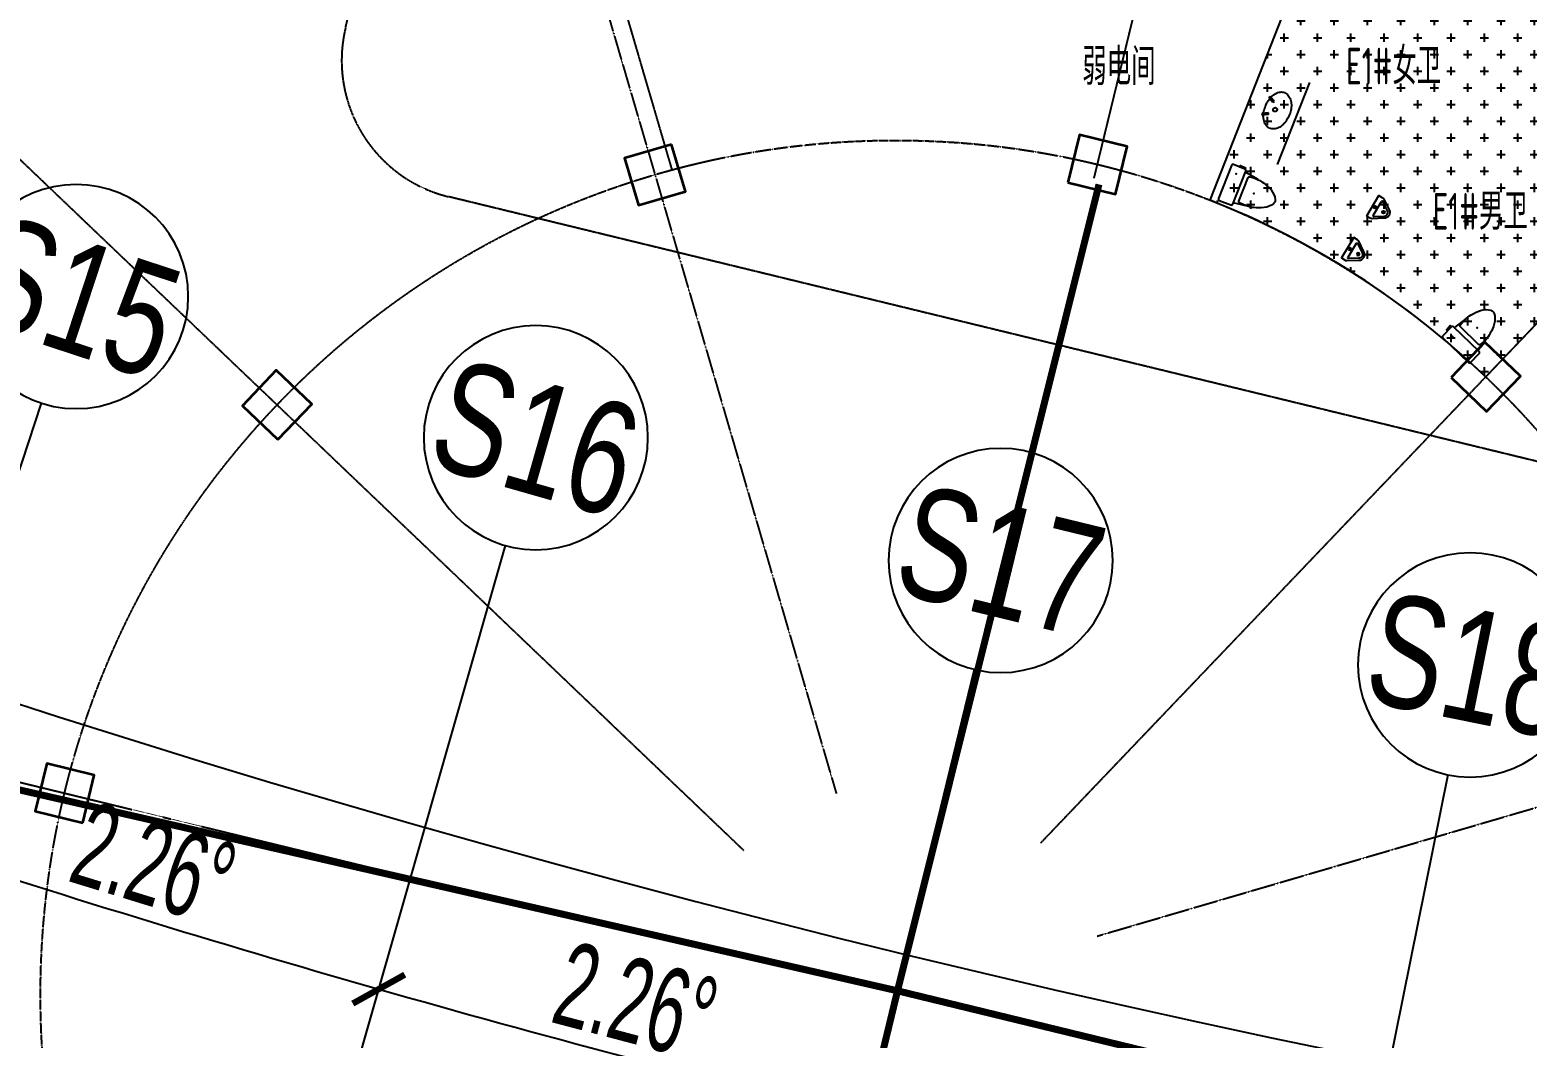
# Model space of a CAD drawing. Extents: x -668578 to 2331563, y -1202445 to 1620273.
# Drawn here: x 266101 to 287466, y 114382 to 128770 of the extents above; entities that cross this region are included whole.
import ezdxf
from ezdxf.enums import TextEntityAlignment as Align

# ---------------------------------------------------------------- set-up
doc = ezdxf.new("R2010")
doc.units = 0
for name, pattern in [('CENTER2', [28.575, 19.05, -3.175, 3.175, -3.175]), ('DASH', [0.35, 0.25, -0.1]), ('DOT2', [0.125, 0, -0.125]), ('DOTE', [2.42, 2, -0.2, 0.02, -0.2]), ('HIDDEN', [9.525, 6.35, -3.175]), ('Y000000S0$0$CONTINOUS', [0])]:
    doc.linetypes.add(name, pattern=pattern)
doc.layers.get('0').update_dxf_attribs({"color": 8})
doc.layers.get('Defpoints').update_dxf_attribs({"color": 8})
for name, color, linetype in [('#标注', 8, 'Continuous'), ('#轴线', 8, 'CENTER2'), ('A-AL', 8, 'Continuous'), ('A-DIMS-150', 8, 'Continuous'), ('A-DOOR-HEAD', 8, 'HIDDEN'), ('A-FIXT', 8, 'Continuous'), ('A-FLOR-OTLN', 8, 'DOT2'), ('A-GLASS', 8, 'Continuous'), ('C-AXIS', 8, 'DOTE'), ('G-EVAC', 8, 'Continuous'), ('G-PATT', 8, 'Continuous'), ('WINDOW', 8, 'Continuous'), ('外轮廓', 8, 'Continuous'), ('建-文字', 8, 'Continuous'), ('建-洁具', 8, 'Continuous'), ('暖-消防-挡烟垂壁', 8, 'Continuous')]:
    doc.layers.add(name, color=color, linetype=linetype)
doc.layers.add('水-修改20240624', color=8, linetype='Continuous', plot=False)
doc.layers.add('砼柱', color=8, linetype='Continuous', lineweight=35)
doc.styles.add('JHZX', font='jrs.shx', dxfattribs={"width": 0.6, "bigfont": 'jhz.shx'})
doc.styles.add('XD2008', font='xd-hzs.shx', dxfattribs={"width": 0.7, "bigfont": 'xd-hztxt.shx'})
doc.dimstyles.new('JZBZ-400', dxfattribs={"dimscale": 400, "dimtxt": 3, "dimasz": 1.5, "dimexe": 1, "dimexo": 1, "dimgap": 0.5, "dimtad": 1, "dimdec": 0, "dimdsep": 46, "dimtxsty": 'JHZX', "dimblk1": 'ARCHTICK', "dimblk2": 'ARCHTICK', "dimsah": 1, "dimcen": 0, "dimclrd": 1, "dimclre": 1, "dimclrt": 2, "dimazin": 2, "dimtfac": 1, "dimtdec": 0, "dimtix": 1, "dimtmove": 0, "dimatfit": 3, "dimfxl": 0, "dimtolj": 1, "dimlwd": -1, "dimlwe": -1, "dimarcsym": 0})

# ---------------------------------------------------------------- blocks, each defined once
blk = doc.blocks.new('_ARCHTICK')
at = {"color": 0, "linetype": 'ByBlock', "const_width": 0.15}
blk.add_lwpolyline([(-0.5, -0.5), (0.5, 0.5)], dxfattribs=at)
blk = doc.blocks.new('*D2918')
at = {"layer": '#标注', "ltscale": 300, "transparency": 16777216}
for p, q in [((52517, 44290), (60086, 50671)), ((174425, -21557), (175612, -11729))]:
    blk.add_line(p, q, dxfattribs=at)
blk.add_arc((197092, 166179), 179600, 220.13382, 263.11563, dxfattribs=at)
at = {"layer": 'Defpoints', "color": 0, "ltscale": 300, "transparency": 16777216}
for p in [(197092, 166179), (52212, 44032), (92699, 20035), (174378, -21955)]:
    blk.add_point(p, dxfattribs=at)
at = {"layer": '#标注', "ltscale": 300, "transparency": 16777216, "xscale": 600, "yscale": 600, "zscale": 600}
for p, rotation in [((59781, 50414), 130.1338192809486), ((175564, -12126), 353.1156299250185)]:
    blk.add_blockref('_ARCHTICK', p, dxfattribs=dict(at, rotation=rotation))
at = {"layer": '#标注', "ltscale": 300, "transparency": 16777216, "insert": (112118, 8861), "char_height": 1200, "attachment_point": 5, "rotation": 331.6247, "style": 'JHZX'}
blk.add_mtext('\\A1;42.98°', dxfattribs=at)
blk = doc.blocks.new('*D2934')
at = {"layer": '#标注', "ltscale": 300, "transparency": 16777216}
for p, q in [((138044, -13465), (140386, -6340)), ((145181, -15656), (147240, -8444))]:
    blk.add_line(p, q, dxfattribs=at)
blk.add_arc((197092, 166179), 182000, 251.80463, 254.06683, dxfattribs=at)
at = {"layer": 'Defpoints', "color": 0, "ltscale": 300, "transparency": 16777216}
for p in [(197092, 166179), (142542, -7453), (137919, -13845), (145071, -16041)]:
    blk.add_point(p, dxfattribs=at)
at = {"layer": '#标注', "ltscale": 300, "transparency": 16777216, "xscale": 600, "yscale": 600, "zscale": 600}
for p, rotation in [((140261, -6720), 161.8046268610923), ((147130, -8829), 344.0668271582924)]:
    blk.add_blockref('_ARCHTICK', p, dxfattribs=dict(at, rotation=rotation))
at = {"layer": '#标注', "ltscale": 300, "transparency": 16777216, "insert": (143920, -7044), "char_height": 1200, "attachment_point": 5, "rotation": 342.9357, "style": 'JHZX'}
blk.add_mtext('\\A1;2.26°', dxfattribs=at)
blk = doc.blocks.new('*D2935')
at = {"layer": '#标注', "ltscale": 300, "transparency": 16777216}
for p, q in [((145181, -15656), (147240, -8444)), ((152399, -17563), (154172, -10276))]:
    blk.add_line(p, q, dxfattribs=at)
blk.add_arc((197092, 166179), 182000, 254.06683, 256.32903, dxfattribs=at)
at = {"layer": 'Defpoints', "color": 0, "ltscale": 300, "transparency": 16777216}
for p in [(197092, 166179), (149438, -9471), (145071, -16041), (152305, -17952)]:
    blk.add_point(p, dxfattribs=at)
at = {"layer": '#标注', "ltscale": 300, "transparency": 16777216, "xscale": 600, "yscale": 600, "zscale": 600}
for p, rotation in [((147130, -8829), 164.0668271582906), ((154077, -10665), 346.3290280231375)]:
    blk.add_blockref('_ARCHTICK', p, dxfattribs=dict(at, rotation=rotation))
at = {"layer": '#标注', "ltscale": 300, "transparency": 16777216, "insert": (150799, -9008), "char_height": 1200, "attachment_point": 5, "rotation": 345.1979, "style": 'JHZX'}
blk.add_mtext('\\A1;2.26°', dxfattribs=at)
blk = doc.blocks.new('*D2939')
at = {"layer": '#标注', "ltscale": 300, "transparency": 16777216}
for p, q in [((-1773, -1481), (-9342, -7863)), ((165914, -92056), (164727, -101884))]:
    blk.add_line(p, q, dxfattribs=at)
blk.add_arc((197092, 166179), 269610, 220.13382, 263.11563, dxfattribs=at)
at = {"layer": 'Defpoints', "color": 0, "ltscale": 300, "transparency": 16777216}
for p in [(197092, 166179), (-1467, -1224), (40380, -53208), (165962, -91659)]:
    blk.add_point(p, dxfattribs=at)
at = {"layer": '#标注', "ltscale": 300, "transparency": 16777216, "xscale": 600, "yscale": 600, "zscale": 600}
for p, rotation in [((-9036, -7605), 130.1338192809485), ((164775, -101487), 353.1156299250187)]:
    blk.add_blockref('_ARCHTICK', p, dxfattribs=dict(at, rotation=rotation))
at = {"layer": '#标注', "ltscale": 300, "transparency": 16777216, "insert": (69342, -70334), "char_height": 1200, "attachment_point": 5, "rotation": 331.6247, "style": 'JHZX'}
blk.add_mtext('\\A1;42.98°', dxfattribs=at)
blk = doc.blocks.new('*U2924')
at = {"linetype": 'ByBlock'}
blk.add_line((0, -20), (0, 0), dxfattribs=at)
blk.add_circle((0, -24), 4, dxfattribs=at)
at = {"color": 253, "linetype": 'ByBlock', "style": 'JHZX', "width": 0.75}
blk.add_attdef('AXES', text='', height=4, dxfattribs=at).set_placement((0, -24), align=Align.MIDDLE_CENTER)
blk = doc.blocks.new('*D2977')
at = {"layer": '#标注', "ltscale": 300, "transparency": 16777216}
for p, q in [((160688, -30028), (162797, -37226)), ((149303, -30292), (147530, -37580))]:
    blk.add_line(p, q, dxfattribs=at)
blk.add_arc((154503, -8916), 29100, 256.329, 286.329, dxfattribs=at)
at = {"layer": 'Defpoints', "color": 0, "ltscale": 300, "transparency": 16777216}
for p in [(154503, -8916), (160576, -29644), (149398, -29904), (152639, -37956)]:
    blk.add_point(p, dxfattribs=at)
at = {"layer": '#标注', "ltscale": 300, "transparency": 16777216, "xscale": 600, "yscale": 600, "zscale": 600}
for p, rotation in [((162684, -36842), 16.32902802312792), ((147625, -37191), 166.3290280231299)]:
    blk.add_blockref('_ARCHTICK', p, dxfattribs=dict(at, rotation=rotation))
at = {"layer": '#标注', "ltscale": 300, "transparency": 16777216, "insert": (155159, -37208), "char_height": 1200, "attachment_point": 5, "rotation": 1.329, "style": 'JHZX'}
blk.add_mtext('\\A1;30°', dxfattribs=at)
blk = doc.blocks.new('*D2978')
at = {"layer": '#标注', "ltscale": 300, "transparency": 16777216}
for p, q in [((170416, -24107), (175840, -29286)), ((160688, -30028), (162797, -37226))]:
    blk.add_line(p, q, dxfattribs=at)
blk.add_arc((154503, -8916), 29100, 286.329, 316.329, dxfattribs=at)
at = {"layer": 'Defpoints', "color": 0, "ltscale": 300, "transparency": 16777216}
for p in [(154503, -8916), (170126, -23831), (160576, -29644), (167409, -34997)]:
    blk.add_point(p, dxfattribs=at)
at = {"layer": '#标注', "ltscale": 300, "transparency": 16777216, "xscale": 600, "yscale": 600, "zscale": 600}
for p, rotation in [((175551, -29010), 46.32902802312653), ((162684, -36842), 196.3290280231278)]:
    blk.add_blockref('_ARCHTICK', p, dxfattribs=dict(at, rotation=rotation))
at = {"layer": '#标注', "ltscale": 300, "transparency": 16777216, "insert": (169217, -33089), "char_height": 1200, "attachment_point": 5, "rotation": 31.329, "style": 'JHZX'}
blk.add_mtext('\\A1;30°', dxfattribs=at)
blk = doc.blocks.new('*D2942')
at = {"layer": '#标注', "ltscale": 300, "transparency": 16777216}
for p, q in [((175879, -14115), (183167, -15888)), ((170416, -24107), (175840, -29286))]:
    blk.add_line(p, q, dxfattribs=at)
blk.add_arc((154503, -8916), 29100, 316.329, 346.329, dxfattribs=at)
at = {"layer": 'Defpoints', "color": 0, "ltscale": 300, "transparency": 16777216}
for p in [(154503, -8916), (175491, -14021), (170126, -23831), (178721, -25049)]:
    blk.add_point(p, dxfattribs=at)
at = {"layer": '#标注', "ltscale": 300, "transparency": 16777216, "xscale": 600, "yscale": 600, "zscale": 600}
for p, rotation in [((182778, -15793), 76.3290280231253), ((175551, -29010), 226.3290280231266)]:
    blk.add_blockref('_ARCHTICK', p, dxfattribs=dict(at, rotation=rotation))
at = {"layer": '#标注', "ltscale": 300, "transparency": 16777216, "insert": (179333, -22493), "char_height": 1200, "attachment_point": 5, "rotation": 61.329, "style": 'JHZX'}
blk.add_mtext('\\A1;30°', dxfattribs=at)
blk = doc.blocks.new('*D2943')
at = {"layer": '#标注', "ltscale": 300, "transparency": 16777216}
for p, q in [((175615, -2730), (182813, -622)), ((175879, -14115), (183167, -15888))]:
    blk.add_line(p, q, dxfattribs=at)
blk.add_arc((154503, -8916), 29100, 346.329, 16.329, dxfattribs=at)
at = {"layer": 'Defpoints', "color": 0, "ltscale": 300, "transparency": 16777216}
for p in [(175231, -2843), (154503, -8916), (183543, -10779), (175491, -14021)]:
    blk.add_point(p, dxfattribs=at)
at = {"layer": '#标注', "ltscale": 300, "transparency": 16777216, "xscale": 600, "yscale": 600, "zscale": 600}
for p, rotation in [((182429, -734), 106.3290280231238), ((182778, -15793), 256.3290280231252)]:
    blk.add_blockref('_ARCHTICK', p, dxfattribs=dict(at, rotation=rotation))
at = {"layer": '#标注', "ltscale": 300, "transparency": 16777216, "insert": (184395, -8222), "char_height": 1200, "attachment_point": 5, "rotation": 271.329, "style": 'JHZX'}
blk.add_mtext('\\A1;30°', dxfattribs=at)
blk = doc.blocks.new('*D2944')
at = {"layer": '#标注', "ltscale": 300, "transparency": 16777216}
for p, q in [((169694, 6997), (174873, 12422)), ((175615, -2730), (182813, -622))]:
    blk.add_line(p, q, dxfattribs=at)
blk.add_arc((154503, -8916), 29100, 16.329, 46.329, dxfattribs=at)
at = {"layer": 'Defpoints', "color": 0, "ltscale": 300, "transparency": 16777216}
for p in [(169418, 6708), (180584, 3991), (175231, -2843), (154503, -8916)]:
    blk.add_point(p, dxfattribs=at)
at = {"layer": '#标注', "ltscale": 300, "transparency": 16777216, "xscale": 600, "yscale": 600, "zscale": 600}
for p, rotation in [((174597, 12133), 136.3290280231255), ((182429, -734), 286.3290280231241)]:
    blk.add_blockref('_ARCHTICK', p, dxfattribs=dict(at, rotation=rotation))
at = {"layer": '#标注', "ltscale": 300, "transparency": 16777216, "insert": (180043, 6631), "char_height": 1200, "attachment_point": 5, "rotation": 301.329, "style": 'JHZX'}
blk.add_mtext('\\A1;30°', dxfattribs=at)
blk = doc.blocks.new('*D2945')
at = {"layer": '#标注', "ltscale": 300, "transparency": 16777216}
for p, q in [((159702, 12461), (161475, 19749)), ((169694, 6997), (174873, 12422))]:
    blk.add_line(p, q, dxfattribs=at)
blk.add_arc((154503, -8916), 29100, 46.329, 76.329, dxfattribs=at)
at = {"layer": 'Defpoints', "color": 0, "ltscale": 300, "transparency": 16777216}
for p in [(170636, 15302), (159608, 12072), (169418, 6708), (154503, -8916)]:
    blk.add_point(p, dxfattribs=at)
at = {"layer": '#标注', "ltscale": 300, "transparency": 16777216, "xscale": 600, "yscale": 600, "zscale": 600}
for p, rotation in [((161380, 19360), 166.3290280231338), ((174597, 12133), 316.3290280231257)]:
    blk.add_blockref('_ARCHTICK', p, dxfattribs=dict(at, rotation=rotation))
at = {"layer": '#标注', "ltscale": 300, "transparency": 16777216, "insert": (168848, 17318), "char_height": 1200, "attachment_point": 5, "rotation": 331.329, "style": 'JHZX'}
blk.add_mtext('\\A1;30°', dxfattribs=at)
blk = doc.blocks.new('*D2946')
at = {"layer": '#标注', "ltscale": 300, "transparency": 16777216}
for p, q in [((159702, 12461), (161475, 19749)), ((148317, 12197), (146209, 19394))]:
    blk.add_line(p, q, dxfattribs=at)
blk.add_arc((154503, -8916), 29100, 76.329, 106.329, dxfattribs=at)
at = {"layer": 'Defpoints', "color": 0, "ltscale": 300, "transparency": 16777216}
for p in [(156366, 20125), (159608, 12072), (148430, 11813), (154503, -8916)]:
    blk.add_point(p, dxfattribs=at)
at = {"layer": '#标注', "ltscale": 300, "transparency": 16777216, "xscale": 600, "yscale": 600, "zscale": 600}
for p, rotation in [((161380, 19360), 346.3290280231337), ((146321, 19011), 196.3290280231265)]:
    blk.add_blockref('_ARCHTICK', p, dxfattribs=dict(at, rotation=rotation))
at = {"layer": '#标注', "ltscale": 300, "transparency": 16777216, "insert": (153809, 20976), "char_height": 1200, "attachment_point": 5, "rotation": 1.329, "style": 'JHZX'}
blk.add_mtext('\\A1;30°', dxfattribs=at)
blk = doc.blocks.new('*D2947')
at = {"layer": '#标注', "ltscale": 300, "transparency": 16777216}
for p, q in [((148317, 12197), (146209, 19394)), ((138590, 6276), (133165, 11455))]:
    blk.add_line(p, q, dxfattribs=at)
blk.add_arc((154503, -8916), 29100, 106.329, 136.329, dxfattribs=at)
at = {"layer": 'Defpoints', "color": 0, "ltscale": 300, "transparency": 16777216}
for p in [(141596, 17166), (148430, 11813), (138879, 6000), (154503, -8916)]:
    blk.add_point(p, dxfattribs=at)
at = {"layer": '#标注', "ltscale": 300, "transparency": 16777216, "xscale": 600, "yscale": 600, "zscale": 600}
for p, rotation in [((146321, 19011), 16.32902802312659), ((133454, 11178), 226.3290280231246)]:
    blk.add_blockref('_ARCHTICK', p, dxfattribs=dict(at, rotation=rotation))
at = {"layer": '#标注', "ltscale": 300, "transparency": 16777216, "insert": (138956, 16625), "char_height": 1200, "attachment_point": 5, "rotation": 31.329, "style": 'JHZX'}
blk.add_mtext('\\A1;30°', dxfattribs=at)
blk = doc.blocks.new('*D2948')
at = {"layer": '#标注', "ltscale": 300, "transparency": 16777216}
for p, q in [((138590, 6276), (133165, 11455)), ((133126, -3716), (125838, -1943))]:
    blk.add_line(p, q, dxfattribs=at)
blk.add_arc((154503, -8916), 29100, 136.329, 166.329, dxfattribs=at)
at = {"layer": 'Defpoints', "color": 0, "ltscale": 300, "transparency": 16777216}
for p in [(130285, 7218), (138879, 6000), (133515, -3810), (154503, -8916)]:
    blk.add_point(p, dxfattribs=at)
at = {"layer": '#标注', "ltscale": 300, "transparency": 16777216, "xscale": 600, "yscale": 600, "zscale": 600}
for p, rotation in [((133454, 11178), 46.32902802312446), ((126227, -2038), 256.3290280231241)]:
    blk.add_blockref('_ARCHTICK', p, dxfattribs=dict(at, rotation=rotation))
at = {"layer": '#标注', "ltscale": 300, "transparency": 16777216, "insert": (128269, 5430), "char_height": 1200, "attachment_point": 5, "rotation": 61.329, "style": 'JHZX'}
blk.add_mtext('\\A1;30°', dxfattribs=at)
blk = doc.blocks.new('*D2949')
at = {"layer": '#标注', "ltscale": 300, "transparency": 16777216}
for p, q in [((133126, -3716), (125838, -1943)), ((133390, -15101), (126193, -17210))]:
    blk.add_line(p, q, dxfattribs=at)
blk.add_arc((154503, -8916), 29100, 166.329, 196.329, dxfattribs=at)
at = {"layer": 'Defpoints', "color": 0, "ltscale": 300, "transparency": 16777216}
for p in [(133515, -3810), (125462, -7052), (154503, -8916), (133774, -14988)]:
    blk.add_point(p, dxfattribs=at)
at = {"layer": '#标注', "ltscale": 300, "transparency": 16777216, "xscale": 600, "yscale": 600, "zscale": 600}
for p, rotation in [((126227, -2038), 76.32902802312397), ((126576, -17097), 286.3290280231245)]:
    blk.add_blockref('_ARCHTICK', p, dxfattribs=dict(at, rotation=rotation))
at = {"layer": '#标注', "ltscale": 300, "transparency": 16777216, "insert": (126210, -9572), "char_height": 1200, "attachment_point": 5, "rotation": 271.329, "style": 'JHZX'}
blk.add_mtext('\\A1;30°', dxfattribs=at)
blk = doc.blocks.new('*D2950')
at = {"layer": '#标注', "ltscale": 300, "transparency": 16777216}
for p, q in [((133390, -15101), (126193, -17210)), ((139311, -24829), (134132, -30253))]:
    blk.add_line(p, q, dxfattribs=at)
blk.add_arc((154503, -8916), 29100, 196.329, 226.329, dxfattribs=at)
at = {"layer": 'Defpoints', "color": 0, "ltscale": 300, "transparency": 16777216}
for p in [(154503, -8916), (133774, -14988), (128421, -21822), (139587, -24539)]:
    blk.add_point(p, dxfattribs=at)
at = {"layer": '#标注', "ltscale": 300, "transparency": 16777216, "xscale": 600, "yscale": 600, "zscale": 600}
for p, rotation in [((126576, -17097), 106.3290280231245), ((134409, -29964), 316.3290280231343)]:
    blk.add_blockref('_ARCHTICK', p, dxfattribs=dict(at, rotation=rotation))
at = {"layer": '#标注', "ltscale": 300, "transparency": 16777216, "insert": (130329, -23630), "char_height": 1200, "attachment_point": 5, "rotation": 301.329, "style": 'JHZX'}
blk.add_mtext('\\A1;30°', dxfattribs=at)
blk = doc.blocks.new('*D2990')
at = {"layer": '#标注', "ltscale": 300, "transparency": 16777216}
for p, q in [((139311, -24829), (134132, -30253)), ((149303, -30292), (147530, -37580))]:
    blk.add_line(p, q, dxfattribs=at)
blk.add_arc((154503, -8916), 29100, 226.329, 256.329, dxfattribs=at)
at = {"layer": 'Defpoints', "color": 0, "ltscale": 300, "transparency": 16777216}
for p in [(154503, -8916), (139587, -24539), (149398, -29904), (138369, -33134)]:
    blk.add_point(p, dxfattribs=at)
at = {"layer": '#标注', "ltscale": 300, "transparency": 16777216, "xscale": 600, "yscale": 600, "zscale": 600}
for p, rotation in [((134409, -29964), 136.3290280231214), ((147625, -37191), 346.3290280231255)]:
    blk.add_blockref('_ARCHTICK', p, dxfattribs=dict(at, rotation=rotation))
at = {"layer": '#标注', "ltscale": 300, "transparency": 16777216, "insert": (140925, -33746), "char_height": 1200, "attachment_point": 5, "rotation": 331.329, "style": 'JHZX'}
blk.add_mtext('\\A1;30°', dxfattribs=at)
blk = doc.blocks.new('$lvtry$00000221')
at = {"color": 0}
for p, q in [((-124, -91), (-43, -216)), ((-116, -76), (116, -76)), ((43, -216), (124, -91))]:
    blk.add_line(p, q, dxfattribs=at)
blk.add_lwpolyline([(69, -231, -0.57735), (-69, -231), (-162, -88, -0.145378), (-170, -61), (-170, 0), (170, 0), (170, -61, -0.145378), (162, -88)], format="xyb", close=True, dxfattribs=at)
for centre, radius in [((0, -177), 20), ((0, -38), 17.7)]:
    blk.add_circle(centre, radius, dxfattribs=at)
for centre, radius, start, end in [((-116, -86), 10, 90, 213.0863), ((116, -86), 10, 326.9137, 90), ((0, -191), 50, 210, 330)]:
    blk.add_arc(centre, radius, start, end, dxfattribs=at)
for p in [(0, -38), (0, -177)]:
    blk.add_point(p, dxfattribs=at)
blk = doc.blocks.new('A$C206F0229_M_F')
at = {"layer": 'A-FIXT', "linetype": 'Y000000S0$0$CONTINOUS', "lineweight": -3, "extrusion": (0, 0, -1), "zscale": -1, "rotation": 90.00000000000011}
blk.add_blockref('$lvtry$00000221', (0, 362), dxfattribs=at)
blk = doc.blocks.new('$lvtry$00000206')
at = {"color": 0}
for points in [[(-253, -220, -0.414214), (-275, -198), (-275, -22, -0.414214), (-253, 0), (253, 0, -0.414214), (275, -22), (275, -198, -0.414214), (253, -220)], [(181, -286), (-181, -286, 0.39219), (-201, -305), (-202, -326), (-204, -363), (-205, -398), (-204, -429), (-201, -459), (-197, -488), (-189, -518), (-180, -550), (-168, -584), (-153, -619), (-135, -654), (-114, -687), (-90, -717), (-63, -741), (-33, -760), (-12, -767, 0.15433), (12, -767), (33, -760), (63, -741), (90, -717), (114, -687), (135, -654), (153, -619), (168, -584), (180, -550), (189, -518), (197, -488), (201, -459), (204, -429), (205, -398), (204, -363), (202, -326), (201, -305, 0.39219)]]:
    blk.add_lwpolyline(points, format="xyb", close=True, dxfattribs=at)
blk.add_lwpolyline([(-275, -120), (-297, -120), (-297, -200), (-275, -200)], close=True, dxfattribs=at)
for points in [[(-205, -428), (-235, -220)], [(205, -428), (235, -220)]]:
    blk.add_lwpolyline(points, dxfattribs=at)
for p in [(-166, -109), (1, -443)]:
    blk.add_point(p, dxfattribs=at)
blk = doc.blocks.new('A$C346B0DA7')
for p, q in [((59, 99), (138, 146)), ((59, 99), (71, 79)), ((71, 79), (150, 126)), ((138, 146), (150, 126)), ((59, -99), (71, -79)), ((59, -99), (138, -146)), ((71, -79), (150, -126)), ((150, -126), (138, -146))]:
    blk.add_line(p, q)
for points in [[(124, 138, 0.012883), (119, 150, 0.028735), (103, 183, 0.038584), (81, 215, 0.043635), (58, 239, 0.046948), (30, 260, 0.060002), (3, 271, 0.075785), (-27, 275, 0.060889), (-62, 271, 0.054586), (-94, 259, 0.054379), (-122, 240, 0.038321), (-146, 217, 0.035303), (-168, 189, 0.040035), (-185, 157, 0.032621), (-200, 118, 0.024635), (-211, 77, 0.053768), (-218, -1), (-216, -39), (-211, -76, 1826.718919)], [(124, 138, 0.012883), (119, 150, 0.028735), (103, 183, 0.038584), (81, 215, 0.043635), (58, 239, 0.046948), (30, 260, 0.060002), (3, 271, 0.075785), (-27, 275, 0.060889), (-62, 271, 0.054586), (-94, 259, 0.054379), (-122, 240, 0.038321), (-146, 217, 0.035303), (-168, 189, 0.040035), (-185, 157, 0.032621), (-200, 118, 0.024635), (-211, 77, 0.053768), (-218, -1), (-216, -39), (-211, -76, 1826.718919)], [(124, 138, 0.012883), (119, 150, 0.028735), (103, 183, 0.038584), (81, 215, 0.043635), (58, 239, 0.046948), (30, 260, 0.060002), (3, 271, 0.075785), (-27, 275, 0.060889), (-62, 271, 0.054586), (-94, 259, 0.054379), (-122, 240, 0.038321), (-146, 217, 0.035303), (-168, 189, 0.040035), (-185, 157, 0.032621), (-200, 118, 0.024635), (-211, 77, 0.053768), (-218, -1), (-216, -39), (-211, -76, 1826.718919)], [(124, 138, 0.012883), (119, 150, 0.028735), (103, 183, 0.038584), (81, 215, 0.043635), (58, 239, 0.046948), (30, 260, 0.060002), (3, 271, 0.075785), (-27, 275, 0.060889), (-62, 271, 0.054586), (-94, 259, 0.054379), (-122, 240, 0.038321), (-146, 217, 0.035303), (-168, 189, 0.040035), (-185, 157, 0.032621), (-200, 118, 0.024635), (-211, 77, 0.053768), (-218, -1), (-216, -39), (-211, -76, 1826.718919)], [(132, -115, 0.025128), (138, -85, 0.042673), (146, 0), (144, 42, 0.021447), (138, 85, 0.025126), (132, 115)], [(132, -115, 0.025128), (138, -85, 0.042673), (146, 0), (144, 42, 0.021447), (138, 85, 0.025126), (132, 115)], [(132, -115, 0.025128), (138, -85, 0.042673), (146, 0), (144, 42, 0.021447), (138, 85, 0.025126), (132, 115)], [(132, -115, 0.025128), (138, -85, 0.042673), (146, 0), (144, 42, 0.021447), (138, 85, 0.025126), (132, 115)], [(-211, -76, 0.02503), (-200, -118, 0.032621), (-185, -157, 0.040035), (-168, -189, 0.035303), (-146, -217, 0.038321), (-122, -240, 0.054379), (-94, -259, 0.054586), (-62, -271, 0.060889), (-27, -275, 0.075785), (3, -271, 0.060002), (30, -260, 0.046948), (58, -239, 0.043635), (81, -215, 0.038584), (103, -183, 0.028735), (119, -150, 0.012881), (124, -138)], [(-211, -76, 0.02503), (-200, -118, 0.032621), (-185, -157, 0.040035), (-168, -189, 0.035303), (-146, -217, 0.038321), (-122, -240, 0.054379), (-94, -259, 0.054586), (-62, -271, 0.060889), (-27, -275, 0.075785), (3, -271, 0.060002), (30, -260, 0.046948), (58, -239, 0.043635), (81, -215, 0.038584), (103, -183, 0.028735), (119, -150, 0.012881), (124, -138)], [(-211, -76, 0.02503), (-200, -118, 0.032621), (-185, -157, 0.040035), (-168, -189, 0.035303), (-146, -217, 0.038321), (-122, -240, 0.054379), (-94, -259, 0.054586), (-62, -271, 0.060889), (-27, -275, 0.075785), (3, -271, 0.060002), (30, -260, 0.046948), (58, -239, 0.043635), (81, -215, 0.038584), (103, -183, 0.028735), (119, -150, 0.012881), (124, -138)], [(-211, -76, 0.02503), (-200, -118, 0.032621), (-185, -157, 0.040035), (-168, -189, 0.035303), (-146, -217, 0.038321), (-122, -240, 0.054379), (-94, -259, 0.054586), (-62, -271, 0.060889), (-27, -275, 0.075785), (3, -271, 0.060002), (30, -260, 0.046948), (58, -239, 0.043635), (81, -215, 0.038584), (103, -183, 0.028735), (119, -150, 0.012881), (124, -138)]]:
    blk.add_lwpolyline(points, format="xyb")
blk.add_lwpolyline([(-29, 0, 0.414221), (0, -29, 0.414221), (29, 0, 0.414221), (0, 29, 0.414221)], format="xyb", close=True)
blk.add_lwpolyline([(-29, 0, 0.414221), (0, -29, 0.414221), (29, 0, 0.414221), (0, 29, 0.414221)], format="xyb", close=True)
blk.add_lwpolyline([(-29, 0, 0.414221), (0, -29, 0.414221), (29, 0, 0.414221), (0, 29, 0.414221)], format="xyb", close=True)
blk.add_lwpolyline([(-29, 0, 0.414221), (0, -29, 0.414221), (29, 0, 0.414221), (0, 29, 0.414221)], format="xyb", close=True)
blk = doc.blocks.new('A$C206F0229')
at = {"layer": 'A-FIXT', "linetype": 'Y000000S0$0$CONTINOUS', "lineweight": -3, "extrusion": (0, 0, -1), "xscale": -1, "zscale": -1, "rotation": 269.9999999999999}
blk.add_blockref('$lvtry$00000221', (0, 362), dxfattribs=at)
blk = doc.blocks.new('A$C3A516E1D')
at = {"layer": '砼柱', "lineweight": 35}
for points in [[(26318, 41071), (25647, 40874), (25844, 40202), (26515, 40399)], [(31972, 40526), (32652, 40360), (32817, 41040), (32137, 41206)], [(37441, 37742), (37947, 37258), (38430, 37765), (37924, 38248)], [(20698, 36858), (21181, 37364), (20675, 37848), (20192, 37341)], [(17914, 31389), (18079, 32069), (17399, 32235), (17234, 31555)]]:
    blk.add_lwpolyline(points, close=True, dxfattribs=at)
blk = doc.blocks.new('A$C489F191C')
at = {"layer": '暖-消防-挡烟垂壁', "color": 3, "linetype": 'DASH', "const_width": 100}
for points in [[(164987, 78722), (162112, 67213)], [(139503, 72387), (162112, 67213)], [(162112, 67213), (158532, 52405)], [(162112, 67213), (184809, 61692)]]:
    blk.add_lwpolyline(points, dxfattribs=at)
blk = doc.blocks.new('A$C2C9543EE')
at = {"layer": 'A-DIMS-150'}
h = blk.add_hatch(dxfattribs=at)
h.set_pattern_fill('CROSS', color=8, scale=150)
h.set_pattern_definition([(0, (-1641300.24, -145898.36), (238.125, 238.125), [119.0625, -357.1875]), (90, (-1641240.7, -145957.89), (-238.125, 238.125), [119.0625, -357.1875])])
edge = h.paths.add_edge_path()
edge.add_arc((84855, 78029), 11986, 46.1296, 68.6053)
edge.add_line((89227, 89190), (91024, 93760))
edge.add_line((91024, 93760), (91275, 94781))
edge.add_line((91275, 94781), (88505, 95454))
edge.add_line((88505, 95454), (89238, 98466))
edge.add_arc((84692, 77785), 21175, 46.3551, 77.6031, ccw=False)
edge.add_line((99307, 93108), (93161, 86670))
at = {"layer": '水-修改20240624'}
blk.add_lwpolyline([(93161, 86670, 0.098384), (89227, 89190), (91024, 93760), (91275, 94781), (88505, 95454), (89238, 98466, -0.137196), (99307, 93108)], format="xyb", close=True, dxfattribs=at)
blk = doc.blocks.new('DSGDFG')
at = {"layer": '#标注', "ltscale": 300}
blk.add_arc((197092.2, 166179.2), 257800, 220.136073, 263.11563, dxfattribs=at)
at = {"layer": '#轴线', "ltscale": 200}
for radius in [206950, 212800, 220600, 228400, 236200, 244000, 251800, 257800]:
    blk.add_arc((197092.2, 166179.2), radius, 218.438892, 265.140584, dxfattribs=at)
at = {"layer": 'C-AXIS', "ltscale": 2}
for p, q in [((157338.8, 2744.5), (159607.7, 12072.5)), ((148429.7, 11813.2), (153659.2, -6036.6)), ((169417.8, 6708.1), (156574.2, -6745.6)), ((138879, 5999.6), (152332.7, -6844)), ((157381.6, -8072.1), (175231.3, -2842.7)), ((133514.6, -3810.5), (151587.6, -8206.5))]:
    blk.add_line(p, q, dxfattribs=at)
for radius in [20700, 12200]:
    blk.add_circle((154502.6, -8915.6), radius, dxfattribs=at)
at = {"layer": '#标注', "linetype": 'ByBlock'}
ref = blk.add_blockref('*U2924', (139813.7, -8064.5), dxfattribs=dict(at, xscale=-399.9999999999998, yscale=399.9999999999998, rotation=161.8029566891647))
ref.add_attrib('AXES', 'S15', dxfattribs={"layer": '0', "color": 253, "linetype": 'ByBlock', "height": 1600, "rotation": 341.80296, "style": 'JHZX', "width": 0.75}).set_placement((142811.7, 1055.4), align=Align.MIDDLE_CENTER)
ref = blk.add_blockref('*U2924', (146735.9, -10189.5), dxfattribs=dict(at, xscale=-400.0000000000001, yscale=400.0000000000001, rotation=164.0650386191889))
ref.add_attrib('AXES', 'S16', dxfattribs={"layer": '0', "color": 253, "linetype": 'ByBlock', "height": 1600, "rotation": 344.06504, "style": 'JHZX', "width": 0.75}).set_placement((149371.5, -958.4), align=Align.MIDDLE_CENTER)
ref = blk.add_blockref('*U2924', (153736.5, -12039.7), dxfattribs=dict(at, xscale=-400.0000000000009, yscale=400.0000000000009, rotation=166.327120549213))
ref.add_attrib('AXES', 'S17', dxfattribs={"layer": '0', "color": 253, "linetype": 'ByBlock', "height": 1600, "rotation": 346.32712, "style": 'JHZX', "width": 0.75}).set_placement((156005.7, -2711.7), align=Align.MIDDLE_CENTER)
ref = blk.add_blockref('*U2924', (160804.6, -13612.1), dxfattribs=dict(at, xscale=-400.0000000000001, yscale=400.0000000000001, rotation=168.5892024792371))
ref.add_attrib('AXES', 'S18', dxfattribs={"layer": '0', "color": 253, "linetype": 'ByBlock', "height": 1600, "rotation": 348.5892, "style": 'JHZX', "width": 0.75}).set_placement((162703.9, -4201.8), align=Align.MIDDLE_CENTER)
at = {"layer": '#标注', "ltscale": 300}
for base, center, p1, p2, picture, middle in [((40379.7, -53208.3), (197092.1, 166179.2), (-1467, -1223.5), (165961.7, -91658.5), '*D2939', (69341.6, -70334.5)), ((92698.6, 20034.9), (197092.1, 166179.2), (52211.6, 44032.2), (174377.5, -21954.5), '*D2918', (112118.4, 8861.3)), ((142541.5, -7453.3), (197092.1, 166179.2), (137919.2, -13845.3), (145071.4, -16040.7), '*D2934', (143920, -7043.7)), ((149437.8, -9471.2), (197092.1, 166179.2), (145071.4, -16040.7), (152304.6, -17952.1), '*D2935', (150799, -9007.5)), ((156365.8, 20124.7), (154502.6, -8915.6), (159607.7, 12072.5), (148429.7, 11813.2), '*D2946', (153809.1, 20976.4)), ((170636.3, 15302.5), (154502.6, -8915.6), (169417.8, 6708.1), (159607.7, 12072.5), '*D2945', (168848, 17318.4)), ((141596, 17165.7), (154502.6, -8915.6), (148429.7, 11813.2), (138879, 5999.6), '*D2947', (138956.1, 16624.9)), ((180583.8, 3991), (154502.6, -8915.6), (175231.3, -2842.7), (169417.8, 6708.1), '*D2944', (180043.1, 6631)), ((130284.6, 7218.1), (154502.6, -8915.6), (138879, 5999.6), (133514.6, -3810.5), '*D2948', (128268.7, 5429.8)), ((183542.9, -10778.7), (154502.6, -8915.6), (175490.7, -14020.6), (175231.3, -2842.7), '*D2943', (184394.6, -8222.1)), ((125462.3, -7052.4), (154502.6, -8915.6), (133514.6, -3810.5), (133773.9, -14988.5), '*D2949', (126210.2, -9571.9)), ((128421.4, -21822.1), (154502.6, -8915.6), (133773.9, -14988.5), (139587.5, -24539.2), '*D2950', (130328.9, -23630.2)), ((138368.9, -33133.6), (154502.6, -8915.6), (139587.5, -24539.2), (149397.5, -29903.6), '*D2990', (140924.9, -33745.7)), ((152639.4, -37955.9), (154502.6, -8915.6), (149397.5, -29903.6), (160575.5, -29644.3), '*D2977', (155159, -37207.9)), ((167409.2, -34996.8), (154502.6, -8915.6), (160575.5, -29644.3), (170126.3, -23830.7), '*D2978', (169217.3, -33089.3)), ((178720.7, -25049.3), (154502.6, -8915.6), (170126.3, -23830.7), (175490.7, -14020.6), '*D2942', (179332.7, -22493.3))]:
    dim = blk.add_angular_dim_3p(base=base, center=center, p1=p1, p2=p2, dimstyle='JZBZ-400', override={"dimclrd": 256, "dimclre": 256, "dimclrt": 256}, dxfattribs=at)
    dim.commit()
    dim.dimension.update_dxf_attribs({"geometry": picture, "text_midpoint": middle})

msp = doc.modelspace()

# ---------------------------------------------------------------- linework, layer by layer
at = {"layer": 'A-DOOR-HEAD', "ltscale": 0.05}
msp.add_line((272759.1, 135313.6), (275261.4, 126772.6), dxfattribs=at)
at = {"layer": 'A-FIXT'}
msp.add_line((284360.3, 128018.2), (283898.1, 126850.6), dxfattribs=at)
at = {"layer": 'A-FLOR-OTLN'}
for points in [[(144723.5, 144904.2), (123725.4, 127200.9, 0.4137557), (123453.2, 124033.1, 0.1896725), (289602.9, 33911, 0.4147861), (292110.8, 35874.5), (301329.9, 112232.2, 0.3799313), (283898, 137386.1, 0.2364517)], [(283898, 137386.1, 0.6765281), (259047.8, 102562.8, 0.5003143)]]:
    msp.add_lwpolyline(points, format="xyb", dxfattribs=at)
at = {"layer": 'A-GLASS'}
for radius, start, end in [(23400, 104.24731, 212.36615), (23300, 104.23837, 212.48219), (23200, 104.22936, 212.59903)]:
    msp.add_arc((278451.5, 114994.4), radius, start, end, dxfattribs=at)
at = {"layer": 'G-EVAC'}
msp.add_arc((278451.5, 114994.4), 35400, 47.13831, 196.82796, dxfattribs=at)
at = {"layer": 'G-PATT', "linetype": 'DASH', "ltscale": 3}
msp.add_lwpolyline([(275058.3, 138648.7), (292731.9, 134349.8, -0.4142136), (294202.6, 131933.7), (292166.1, 123561.3, -0.4142136), (289750, 122090.7), (272076.4, 126389.6, -0.4142136), (270605.7, 128805.6), (272642.2, 137178, -0.4142136)], format="xyb", close=True, dxfattribs=at)
at = {"layer": '外轮廓', "color": 3, "linetype": 'DASH', "ltscale": 5}
msp.add_lwpolyline([(247962, 95189.5, -0.0557711), (206693.7, 116160.7, 0.0893479), (198834.6, 119514.7), (198303.9, 119636.3, -0.1125361), (188734.2, 124250.3, -0.0289167), (170483.8, 140623, 0.4135318), (166811.2, 140640.7), (136046.8, 110241.2, 0.4147813), (136028.4, 106560.7, 0.1704917), (291409.1, 31179.3, 0.412564), (294285.9, 33450.8), (303762.3, 111938.5, 1.1742183), (253463.5, 109937.5, 1.1742183)], format="xyb", dxfattribs=at)

# ---------------------------------------------------------------- block references
at = {"layer": '#标注'}
msp.add_blockref('DSGDFG', (123948.9, 123910), dxfattribs=at)
at = {"layer": 'A-AL'}
msp.add_blockref('A$C3A516E1D', (248940.5, 86065.8), dxfattribs=at)
at = {"layer": 'A-DIMS-150'}
msp.add_blockref('A$C2C9543EE', (193714.5, 37148.5), dxfattribs=at)
at = {"layer": 'A-FIXT', "xscale": -1}
for name, p, rotation in [('A$C346B0DA7', (283870.6, 127633.4), 336.9859872519026), ('$lvtry$00000206', (283154.1, 126601.3), 68.402101339494), ('$lvtry$00000206', (286446, 124199.8), 136.0398003943311)]:
    msp.add_blockref(name, p, dxfattribs=dict(at, rotation=rotation))
at = {"layer": 'WINDOW'}
msp.add_blockref('A$C489F191C', (116369.8, 47843.6), dxfattribs=at)
at = {"layer": '建-洁具'}
for name, p, rotation in [('A$C206F0229', (285078.1, 125950.9), 328.930602873919), ('A$C206F0229_M_F', (285091, 125972.3), 148.9306028745992)]:
    msp.add_blockref(name, p, dxfattribs=dict(at, rotation=rotation))

# ---------------------------------------------------------------- texts
at = {"layer": '建-文字', "style": 'XD2008', "width": 0.7}
for s, p in [('弱电间', (281117.7, 127982.5)), ('E1#女卫', (284881.5, 127990.8)), ('E1#男卫', (286117.7, 125918.1))]:
    msp.add_text(s, height=525, dxfattribs=at).set_placement(p)

doc.saveas('drawing.dxf')
